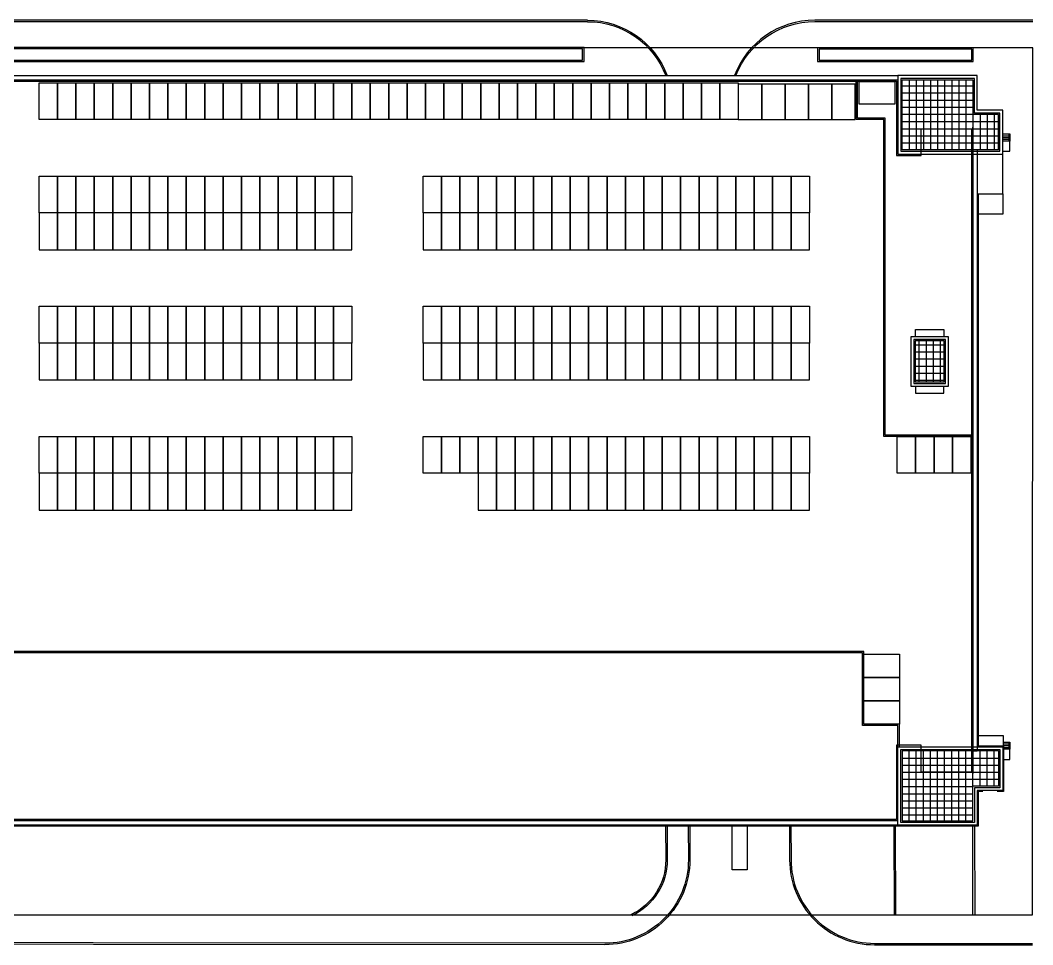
# Model space of a CAD drawing. Header units: millimetres. Extents: x 367092 to 767578, y 396038 to 811791.
# Drawn here: x 553387 to 562328, y 446178 to 454346 of the extents above; entities that cross this region are included whole.
import ezdxf

# ---------------------------------------------------------------- set-up
doc = ezdxf.new("R2010")
doc.units = ezdxf.units.MM
doc.header["$LTSCALE"] = 100
doc.header["$MEASUREMENT"] = 0
doc.layers.add('KEYPLAN', color=8, linetype='CONTINUOUS')
doc.layers.add('LED', color=7, linetype='CONTINUOUS')

# ---------------------------------------------------------------- blocks, each defined once
blk = doc.blocks.new('KEYPLAN')
at = {"layer": 'KEYPLAN', "ltscale": 0.1}
for points in [[(211122, 152813), (97976, 152813, 0.31169), (86717, 145049), (86717, 145047)], [(86928, 145047, -0.3099832), (97976, 152614), (211122, 152615)], [(211122, 152810), (211122, 152810, -0.313556), (222282, 145047)], [(211122, 152612, -0.311828), (222070, 145047, -0.311828)], [(273522, 152813), (242966, 152813, 0.31169), (231707, 145049), (231707, 145047)], [(231918, 145047, -0.3099832), (242966, 152614), (273522, 152615)], [(225434, 39814), (225457, 35082, -0.4142136), (213552, 23177), (70122, 23278)], [(225235, 39814), (225258, 35082, -0.4142136), (213552, 23376), (70122, 23476)], [(222061, 39814), (222084, 35082, -0.2882852), (217248, 27393, -0.2882852)], [(222260, 39814), (222282, 35082, -0.2882852), (217334, 27214, -0.2882852)], [(239422, 39814), (239445, 35080, 0.4142136), (251350, 23175), (273508, 23175)], [(239620, 39814), (239643, 35080, 0.4142136), (251350, 23374), (273508, 23374)]]:
    blk.add_lwpolyline(points, format="xyb", dxfattribs=at)
for points in [[(66643, 27393), (273508, 27393), (273522, 148966), (171446, 148956), (78972, 148999)], [(265139, 94452), (252639, 94452), (252639, 138896), (248770, 138896), (248770, 144452)], [(265139, 94650), (252838, 94650), (252838, 139095), (248969, 139095), (248969, 144452)], [(270199, 135870), (270199, 136862)], [(270248, 135870), (270248, 136862)], [(270248, 136614), (270298, 136614)], [(270248, 136366), (270298, 136366)], [(270298, 136862), (270298, 135870)], [(270248, 136118), (270298, 136118)], [(269306, 128480), (269306, 125603), (265859, 125603)], [(257079, 108440), (257079, 109432), (261047, 109432), (261047, 108440)], [(257029, 107299), (261097, 107299)], [(257624, 102091), (257624, 107845)], [(258616, 102091), (258616, 107845)], [(259609, 102091), (259609, 107845)], [(260601, 102091), (260601, 107845)], [(257029, 106307), (261097, 106307)], [(257029, 105315), (261097, 105315)], [(257029, 104323), (261097, 104323)], [(257029, 103331), (261097, 103331)], [(257029, 102339), (261097, 102339)], [(257079, 101495), (257079, 100503), (261047, 100503), (261047, 101495)], [(254822, 50950), (254822, 54104), (249862, 54104), (249862, 64293), (90635, 64293)], [(254623, 50950), (254623, 53906), (249663, 53906), (249663, 64095), (90635, 64095)], [(270199, 50603), (270199, 51595)], [(270248, 50603), (270248, 51595)], [(270248, 51347), (270298, 51347)], [(270248, 51099), (270298, 51099)], [(270298, 51595), (270298, 50603)], [(270248, 50851), (270298, 50851)], [(233470, 39814), (233492, 33691), (231409, 33691), (231386, 39814)], [(254055, 39814), (254078, 27393)], [(254254, 39814), (254276, 27393)], [(265067, 39814), (265090, 27393)], [(265365, 39814), (265387, 27393)]]:
    blk.add_lwpolyline(points, dxfattribs=at)
for points in [[(210625, 148997), (101498, 148997), (101498, 147013), (210625, 147013)], [(210427, 148799), (101697, 148799), (101697, 147211), (210427, 147211)], [(243363, 147013), (265189, 147013), (265189, 148965), (243363, 148965)], [(243562, 147211), (264990, 147211), (264990, 148766), (243562, 148766)], [(134237, 144055), (136816, 144055), (136816, 138896), (134237, 138896)], [(136816, 144055), (139395, 144055), (139395, 138896), (136816, 138896)], [(139395, 144055), (141975, 144055), (141975, 138896), (139395, 138896)], [(141975, 144055), (144554, 144055), (144554, 138896), (141975, 138896)], [(144554, 144055), (147133, 144055), (147133, 138896), (144554, 138896)], [(147133, 144055), (149713, 144055), (149713, 138896), (147133, 138896)], [(149713, 144055), (152292, 144055), (152292, 138896), (149713, 138896)], [(152292, 144055), (154871, 144055), (154871, 138896), (152292, 138896)], [(154871, 144055), (157451, 144055), (157451, 138896), (154871, 138896)], [(157451, 144055), (160030, 144055), (160030, 138896), (157451, 138896)], [(160030, 144055), (162610, 144055), (162610, 138896), (160030, 138896)], [(162610, 144055), (165189, 144055), (165189, 138896), (162610, 138896)], [(165189, 144055), (167768, 144055), (167768, 138896), (165189, 138896)], [(167768, 144055), (170348, 144055), (170348, 138896), (167768, 138896)], [(170348, 144055), (172927, 144055), (172927, 138896), (170348, 138896)], [(172927, 144055), (175506, 144055), (175506, 138896), (172927, 138896)], [(175506, 144055), (178086, 144055), (178086, 138896), (175506, 138896)], [(178086, 144055), (180665, 144055), (180665, 138896), (178086, 138896)], [(180665, 144055), (183244, 144055), (183244, 138896), (180665, 138896)], [(183244, 144055), (185824, 144055), (185824, 138896), (183244, 138896)], [(185824, 144055), (188403, 144055), (188403, 138896), (185824, 138896)], [(188403, 144055), (190983, 144055), (190983, 138896), (188403, 138896)], [(190983, 144055), (193562, 144055), (193562, 138896), (190983, 138896)], [(193562, 144055), (196141, 144055), (196141, 138896), (193562, 138896)], [(196141, 144055), (198721, 144055), (198721, 138896), (196141, 138896)], [(198721, 144055), (201300, 144055), (201300, 138896), (198721, 138896)], [(201300, 144055), (203879, 144055), (203879, 138896), (201300, 138896)], [(203879, 144055), (206459, 144055), (206459, 138896), (203879, 138896)], [(206459, 144055), (209038, 144055), (209038, 138896), (206459, 138896)], [(209038, 144055), (211617, 144055), (211617, 138896), (209038, 138896)], [(211617, 144055), (214197, 144055), (214197, 138896), (211617, 138896)], [(214197, 144055), (216776, 144055), (216776, 138896), (214197, 138896)], [(216776, 144055), (219356, 144055), (219356, 138896), (216776, 138896)], [(219356, 144055), (221935, 144055), (221935, 138896), (219356, 138896)], [(221935, 144055), (224514, 144055), (224514, 138896), (221935, 138896)], [(224514, 144055), (227094, 144055), (227094, 138896), (224514, 138896)], [(227094, 144055), (229673, 144055), (229673, 138896), (227094, 138896)], [(229673, 144055), (232252, 144055), (232252, 138896), (229673, 138896)], [(232252, 138896), (235526, 138896), (235526, 143856), (232252, 143856)], [(235526, 138896), (238800, 138896), (238800, 143856), (235526, 143856)], [(238800, 138896), (242074, 138896), (242074, 143856), (238800, 143856)], [(242074, 138896), (245348, 138896), (245348, 143856), (242074, 143856)], [(245348, 138896), (248621, 138896), (248621, 143856), (245348, 143856)], [(254227, 141079), (254227, 144154), (249167, 144154), (249167, 141079)], [(134237, 130960), (136816, 130960), (136816, 125801), (134237, 125801)], [(136816, 130960), (139395, 130960), (139395, 125801), (136816, 125801)], [(139395, 130960), (141975, 130960), (141975, 125801), (139395, 125801)], [(141975, 130960), (144554, 130960), (144554, 125801), (141975, 125801)], [(144554, 130960), (147133, 130960), (147133, 125801), (144554, 125801)], [(147133, 130960), (149713, 130960), (149713, 125801), (147133, 125801)], [(149713, 130960), (152292, 130960), (152292, 125801), (149713, 125801)], [(152292, 130960), (154871, 130960), (154871, 125801), (152292, 125801)], [(154871, 130960), (157451, 130960), (157451, 125801), (154871, 125801)], [(157451, 130960), (160030, 130960), (160030, 125801), (157451, 125801)], [(160030, 130960), (162610, 130960), (162610, 125801), (160030, 125801)], [(162610, 130960), (165189, 130960), (165189, 125801), (162610, 125801)], [(165189, 130960), (167768, 130960), (167768, 125801), (165189, 125801)], [(167768, 130960), (170348, 130960), (170348, 125801), (167768, 125801)], [(170348, 130960), (172927, 130960), (172927, 125801), (170348, 125801)], [(172927, 130960), (175506, 130960), (175506, 125801), (172927, 125801)], [(175506, 130960), (178086, 130960), (178086, 125801), (175506, 125801)], [(188056, 130960), (190635, 130960), (190635, 125801), (188056, 125801)], [(190635, 130960), (193215, 130960), (193215, 125801), (190635, 125801)], [(193215, 130960), (195794, 130960), (195794, 125801), (193215, 125801)], [(195794, 130960), (198373, 130960), (198373, 125801), (195794, 125801)], [(198373, 130960), (200953, 130960), (200953, 125801), (198373, 125801)], [(200953, 130960), (203532, 130960), (203532, 125801), (200953, 125801)], [(203532, 130960), (206112, 130960), (206112, 125801), (203532, 125801)], [(206112, 130960), (208691, 130960), (208691, 125801), (206112, 125801)], [(208691, 130960), (211270, 130960), (211270, 125801), (208691, 125801)], [(211270, 130960), (213850, 130960), (213850, 125801), (211270, 125801)], [(213850, 130960), (216429, 130960), (216429, 125801), (213850, 125801)], [(216429, 130960), (219008, 130960), (219008, 125801), (216429, 125801)], [(219008, 130960), (221588, 130960), (221588, 125801), (219008, 125801)], [(221588, 130960), (224167, 130960), (224167, 125801), (221588, 125801)], [(224167, 130960), (226746, 130960), (226746, 125801), (224167, 125801)], [(226746, 130960), (229326, 130960), (229326, 125801), (226746, 125801)], [(229326, 130960), (231905, 130960), (231905, 125801), (229326, 125801)], [(231905, 130960), (234485, 130960), (234485, 125801), (231905, 125801)], [(234485, 130960), (237064, 130960), (237064, 125801), (234485, 125801)], [(237064, 130960), (239643, 130960), (239643, 125801), (237064, 125801)], [(239643, 130960), (242223, 130960), (242223, 125801), (239643, 125801)], [(134237, 120642), (136816, 120642), (136816, 125801), (134237, 125801)], [(136816, 120642), (139395, 120642), (139395, 125801), (136816, 125801)], [(139395, 120642), (141975, 120642), (141975, 125801), (139395, 125801)], [(141975, 120642), (144554, 120642), (144554, 125801), (141975, 125801)], [(144554, 120642), (147133, 120642), (147133, 125801), (144554, 125801)], [(147133, 120642), (149713, 120642), (149713, 125801), (147133, 125801)], [(149713, 120642), (152292, 120642), (152292, 125801), (149713, 125801)], [(152292, 120642), (154871, 120642), (154871, 125801), (152292, 125801)], [(154871, 120642), (157451, 120642), (157451, 125801), (154871, 125801)], [(157451, 120642), (160030, 120642), (160030, 125801), (157451, 125801)], [(160030, 120642), (162610, 120642), (162610, 125801), (160030, 125801)], [(162610, 120642), (165189, 120642), (165189, 125801), (162610, 125801)], [(165189, 120642), (167768, 120642), (167768, 125801), (165189, 125801)], [(167768, 120642), (170348, 120642), (170348, 125801), (167768, 125801)], [(170348, 120642), (172927, 120642), (172927, 125801), (170348, 125801)], [(172927, 120642), (175506, 120642), (175506, 125801), (172927, 125801)], [(175506, 120642), (178086, 120642), (178086, 125801), (175506, 125801)], [(188056, 120642), (190635, 120642), (190635, 125801), (188056, 125801)], [(190635, 120642), (193215, 120642), (193215, 125801), (190635, 125801)], [(193215, 120642), (195794, 120642), (195794, 125801), (193215, 125801)], [(195794, 120642), (198373, 120642), (198373, 125801), (195794, 125801)], [(198373, 120642), (200953, 120642), (200953, 125801), (198373, 125801)], [(200953, 120642), (203532, 120642), (203532, 125801), (200953, 125801)], [(203532, 120642), (206112, 120642), (206112, 125801), (203532, 125801)], [(206112, 120642), (208691, 120642), (208691, 125801), (206112, 125801)], [(208691, 120642), (211270, 120642), (211270, 125801), (208691, 125801)], [(211270, 120642), (213850, 120642), (213850, 125801), (211270, 125801)], [(213850, 120642), (216429, 120642), (216429, 125801), (213850, 125801)], [(216429, 120642), (219008, 120642), (219008, 125801), (216429, 125801)], [(219008, 120642), (221588, 120642), (221588, 125801), (219008, 125801)], [(221588, 120642), (224167, 120642), (224167, 125801), (221588, 125801)], [(224167, 120642), (226746, 120642), (226746, 125801), (224167, 125801)], [(226746, 120642), (229326, 120642), (229326, 125801), (226746, 125801)], [(229326, 120642), (231905, 120642), (231905, 125801), (229326, 125801)], [(231905, 120642), (234485, 120642), (234485, 125801), (231905, 125801)], [(234485, 120642), (237064, 120642), (237064, 125801), (234485, 125801)], [(237064, 120642), (239643, 120642), (239643, 125801), (237064, 125801)], [(239643, 120642), (242223, 120642), (242223, 125801), (239643, 125801)], [(134237, 112706), (136816, 112706), (136816, 107547), (134237, 107547)], [(136816, 112706), (139395, 112706), (139395, 107547), (136816, 107547)], [(139395, 112706), (141975, 112706), (141975, 107547), (139395, 107547)], [(141975, 112706), (144554, 112706), (144554, 107547), (141975, 107547)], [(144554, 112706), (147133, 112706), (147133, 107547), (144554, 107547)], [(147133, 112706), (149713, 112706), (149713, 107547), (147133, 107547)], [(149713, 112706), (152292, 112706), (152292, 107547), (149713, 107547)], [(152292, 112706), (154871, 112706), (154871, 107547), (152292, 107547)], [(154871, 112706), (157451, 112706), (157451, 107547), (154871, 107547)], [(157451, 112706), (160030, 112706), (160030, 107547), (157451, 107547)], [(160030, 112706), (162610, 112706), (162610, 107547), (160030, 107547)], [(162610, 112706), (165189, 112706), (165189, 107547), (162610, 107547)], [(165189, 112706), (167768, 112706), (167768, 107547), (165189, 107547)], [(167768, 112706), (170348, 112706), (170348, 107547), (167768, 107547)], [(170348, 112706), (172927, 112706), (172927, 107547), (170348, 107547)], [(172927, 112706), (175506, 112706), (175506, 107547), (172927, 107547)], [(175506, 112706), (178086, 112706), (178086, 107547), (175506, 107547)], [(188056, 112706), (190635, 112706), (190635, 107547), (188056, 107547)], [(190635, 112706), (193215, 112706), (193215, 107547), (190635, 107547)], [(193215, 112706), (195794, 112706), (195794, 107547), (193215, 107547)], [(195794, 112706), (198373, 112706), (198373, 107547), (195794, 107547)], [(198373, 112706), (200953, 112706), (200953, 107547), (198373, 107547)], [(200953, 112706), (203532, 112706), (203532, 107547), (200953, 107547)], [(203532, 112706), (206112, 112706), (206112, 107547), (203532, 107547)], [(206112, 112706), (208691, 112706), (208691, 107547), (206112, 107547)], [(208691, 112706), (211270, 112706), (211270, 107547), (208691, 107547)], [(211270, 112706), (213850, 112706), (213850, 107547), (211270, 107547)], [(213850, 112706), (216429, 112706), (216429, 107547), (213850, 107547)], [(216429, 112706), (219008, 112706), (219008, 107547), (216429, 107547)], [(219008, 112706), (221588, 112706), (221588, 107547), (219008, 107547)], [(221588, 112706), (224167, 112706), (224167, 107547), (221588, 107547)], [(224167, 112706), (226746, 112706), (226746, 107547), (224167, 107547)], [(226746, 112706), (229326, 112706), (229326, 107547), (226746, 107547)], [(229326, 112706), (231905, 112706), (231905, 107547), (229326, 107547)], [(231905, 112706), (234485, 112706), (234485, 107547), (231905, 107547)], [(234485, 112706), (237064, 112706), (237064, 107547), (234485, 107547)], [(237064, 112706), (239643, 112706), (239643, 107547), (237064, 107547)], [(239643, 112706), (242223, 112706), (242223, 107547), (239643, 107547)], [(256434, 101495), (261692, 101495), (261692, 108440), (256434, 108440)], [(256831, 101892), (261295, 101892), (261295, 108043), (256831, 108043)], [(134237, 102388), (136816, 102388), (136816, 107547), (134237, 107547)], [(136816, 102388), (139395, 102388), (139395, 107547), (136816, 107547)], [(139395, 102388), (141975, 102388), (141975, 107547), (139395, 107547)], [(141975, 102388), (144554, 102388), (144554, 107547), (141975, 107547)], [(144554, 102388), (147133, 102388), (147133, 107547), (144554, 107547)], [(147133, 102388), (149713, 102388), (149713, 107547), (147133, 107547)], [(149713, 102388), (152292, 102388), (152292, 107547), (149713, 107547)], [(152292, 102388), (154871, 102388), (154871, 107547), (152292, 107547)], [(154871, 102388), (157451, 102388), (157451, 107547), (154871, 107547)], [(157451, 102388), (160030, 102388), (160030, 107547), (157451, 107547)], [(160030, 102388), (162610, 102388), (162610, 107547), (160030, 107547)], [(162610, 102388), (165189, 102388), (165189, 107547), (162610, 107547)], [(165189, 102388), (167768, 102388), (167768, 107547), (165189, 107547)], [(167768, 102388), (170348, 102388), (170348, 107547), (167768, 107547)], [(170348, 102388), (172927, 102388), (172927, 107547), (170348, 107547)], [(172927, 102388), (175506, 102388), (175506, 107547), (172927, 107547)], [(175506, 102388), (178086, 102388), (178086, 107547), (175506, 107547)], [(188056, 102388), (190635, 102388), (190635, 107547), (188056, 107547)], [(190635, 102388), (193215, 102388), (193215, 107547), (190635, 107547)], [(193215, 102388), (195794, 102388), (195794, 107547), (193215, 107547)], [(195794, 102388), (198373, 102388), (198373, 107547), (195794, 107547)], [(198373, 102388), (200953, 102388), (200953, 107547), (198373, 107547)], [(200953, 102388), (203532, 102388), (203532, 107547), (200953, 107547)], [(203532, 102388), (206112, 102388), (206112, 107547), (203532, 107547)], [(206112, 102388), (208691, 102388), (208691, 107547), (206112, 107547)], [(208691, 102388), (211270, 102388), (211270, 107547), (208691, 107547)], [(211270, 102388), (213850, 102388), (213850, 107547), (211270, 107547)], [(213850, 102388), (216429, 102388), (216429, 107547), (213850, 107547)], [(216429, 102388), (219008, 102388), (219008, 107547), (216429, 107547)], [(219008, 102388), (221588, 102388), (221588, 107547), (219008, 107547)], [(221588, 102388), (224167, 102388), (224167, 107547), (221588, 107547)], [(224167, 102388), (226746, 102388), (226746, 107547), (224167, 107547)], [(226746, 102388), (229326, 102388), (229326, 107547), (226746, 107547)], [(229326, 102388), (231905, 102388), (231905, 107547), (229326, 107547)], [(231905, 102388), (234485, 102388), (234485, 107547), (231905, 107547)], [(234485, 102388), (237064, 102388), (237064, 107547), (234485, 107547)], [(237064, 102388), (239643, 102388), (239643, 107547), (237064, 107547)], [(239643, 102388), (242223, 102388), (242223, 107547), (239643, 107547)], [(257029, 102091), (261097, 102091), (261097, 107845), (257029, 107845)], [(134237, 94452), (136816, 94452), (136816, 89293), (134237, 89293)], [(136816, 94452), (139395, 94452), (139395, 89293), (136816, 89293)], [(139395, 94452), (141975, 94452), (141975, 89293), (139395, 89293)], [(141975, 94452), (144554, 94452), (144554, 89293), (141975, 89293)], [(144554, 94452), (147133, 94452), (147133, 89293), (144554, 89293)], [(147133, 94452), (149713, 94452), (149713, 89293), (147133, 89293)], [(149713, 94452), (152292, 94452), (152292, 89293), (149713, 89293)], [(152292, 94452), (154871, 94452), (154871, 89293), (152292, 89293)], [(154871, 94452), (157451, 94452), (157451, 89293), (154871, 89293)], [(157451, 94452), (160030, 94452), (160030, 89293), (157451, 89293)], [(160030, 94452), (162610, 94452), (162610, 89293), (160030, 89293)], [(162610, 94452), (165189, 94452), (165189, 89293), (162610, 89293)], [(165189, 94452), (167768, 94452), (167768, 89293), (165189, 89293)], [(167768, 94452), (170348, 94452), (170348, 89293), (167768, 89293)], [(170348, 94452), (172927, 94452), (172927, 89293), (170348, 89293)], [(172927, 94452), (175506, 94452), (175506, 89293), (172927, 89293)], [(175506, 94452), (178086, 94452), (178086, 89293), (175506, 89293)], [(188056, 94452), (190635, 94452), (190635, 89293), (188056, 89293)], [(190635, 94452), (193215, 94452), (193215, 89293), (190635, 89293)], [(193215, 94452), (195794, 94452), (195794, 89293), (193215, 89293)], [(195794, 94452), (198373, 94452), (198373, 89293), (195794, 89293)], [(198373, 94452), (200953, 94452), (200953, 89293), (198373, 89293)], [(200953, 94452), (203532, 94452), (203532, 89293), (200953, 89293)], [(203532, 94452), (206112, 94452), (206112, 89293), (203532, 89293)], [(206112, 94452), (208691, 94452), (208691, 89293), (206112, 89293)], [(208691, 94452), (211270, 94452), (211270, 89293), (208691, 89293)], [(211270, 94452), (213850, 94452), (213850, 89293), (211270, 89293)], [(213850, 94452), (216429, 94452), (216429, 89293), (213850, 89293)], [(216429, 94452), (219008, 94452), (219008, 89293), (216429, 89293)], [(219008, 94452), (221588, 94452), (221588, 89293), (219008, 89293)], [(221588, 94452), (224167, 94452), (224167, 89293), (221588, 89293)], [(224167, 94452), (226746, 94452), (226746, 89293), (224167, 89293)], [(226746, 94452), (229326, 94452), (229326, 89293), (226746, 89293)], [(229326, 94452), (231905, 94452), (231905, 89293), (229326, 89293)], [(231905, 94452), (234485, 94452), (234485, 89293), (231905, 89293)], [(234485, 94452), (237064, 94452), (237064, 89293), (234485, 89293)], [(237064, 94452), (239643, 94452), (239643, 89293), (237064, 89293)], [(239643, 94452), (242223, 94452), (242223, 89293), (239643, 89293)], [(254524, 94452), (257104, 94452), (257104, 89293), (254524, 89293)], [(257104, 94452), (259683, 94452), (259683, 89293), (257104, 89293)], [(259683, 94452), (262262, 94452), (262262, 89293), (259683, 89293)], [(262262, 94452), (264842, 94452), (264842, 89293), (262262, 89293)], [(134237, 84134), (136816, 84134), (136816, 89293), (134237, 89293)], [(136816, 84134), (139395, 84134), (139395, 89293), (136816, 89293)], [(139395, 84134), (141975, 84134), (141975, 89293), (139395, 89293)], [(141975, 84134), (144554, 84134), (144554, 89293), (141975, 89293)], [(144554, 84134), (147133, 84134), (147133, 89293), (144554, 89293)], [(147133, 84134), (149713, 84134), (149713, 89293), (147133, 89293)], [(149713, 84134), (152292, 84134), (152292, 89293), (149713, 89293)], [(152292, 84134), (154871, 84134), (154871, 89293), (152292, 89293)], [(154871, 84134), (157451, 84134), (157451, 89293), (154871, 89293)], [(157451, 84134), (160030, 84134), (160030, 89293), (157451, 89293)], [(160030, 84134), (162610, 84134), (162610, 89293), (160030, 89293)], [(162610, 84134), (165189, 84134), (165189, 89293), (162610, 89293)], [(165189, 84134), (167768, 84134), (167768, 89293), (165189, 89293)], [(167768, 84134), (170348, 84134), (170348, 89293), (167768, 89293)], [(170348, 84134), (172927, 84134), (172927, 89293), (170348, 89293)], [(172927, 84134), (175506, 84134), (175506, 89293), (172927, 89293)], [(175506, 84134), (178086, 84134), (178086, 89293), (175506, 89293)], [(195794, 84134), (198373, 84134), (198373, 89293), (195794, 89293)], [(198373, 84134), (200953, 84134), (200953, 89293), (198373, 89293)], [(200953, 84134), (203532, 84134), (203532, 89293), (200953, 89293)], [(203532, 84134), (206112, 84134), (206112, 89293), (203532, 89293)], [(206112, 84134), (208691, 84134), (208691, 89293), (206112, 89293)], [(208691, 84134), (211270, 84134), (211270, 89293), (208691, 89293)], [(211270, 84134), (213850, 84134), (213850, 89293), (211270, 89293)], [(213850, 84134), (216429, 84134), (216429, 89293), (213850, 89293)], [(216429, 84134), (219008, 84134), (219008, 89293), (216429, 89293)], [(219008, 84134), (221588, 84134), (221588, 89293), (219008, 89293)], [(221588, 84134), (224167, 84134), (224167, 89293), (221588, 89293)], [(224167, 84134), (226746, 84134), (226746, 89293), (224167, 89293)], [(226746, 84134), (229326, 84134), (229326, 89293), (226746, 89293)], [(229326, 84134), (231905, 84134), (231905, 89293), (229326, 89293)], [(231905, 84134), (234485, 84134), (234485, 89293), (231905, 89293)], [(234485, 84134), (237064, 84134), (237064, 89293), (234485, 89293)], [(237064, 84134), (239643, 84134), (239643, 89293), (237064, 89293)], [(239643, 84134), (242223, 84134), (242223, 89293), (239643, 89293)], [(254822, 60652), (249862, 60652), (249862, 63926), (254822, 63926)], [(254822, 57378), (249862, 57378), (249862, 60652), (254822, 60652)], [(254822, 54104), (249862, 54104), (249862, 57378), (254822, 57378)]]:
    blk.add_lwpolyline(points, close=True, dxfattribs=at)
at = {"ltscale": 0.1}
for points in [[(269306, 134035), (269306, 140186), (265735, 140186), (265735, 145047), (254623, 145047), (254623, 134035)], [(269306, 50950), (269306, 44799), (265735, 44799), (265735, 39938), (254623, 39938), (254623, 50950)]]:
    blk.add_wipeout(points, dxfattribs=at).dxf.layer = 'KEYPLAN'
at = {"layer": 'KEYPLAN', "ltscale": 0.1}
for p, q in [((255219, 144452), (265139, 144452)), ((255219, 134630), (255219, 144452)), ((265139, 144452), (265139, 139591)), ((268711, 139591), (265139, 139591)), ((268711, 134630), (268711, 139591)), ((268711, 134630), (255219, 134630)), ((268711, 50355), (255219, 50355)), ((255219, 50355), (255219, 40533)), ((268711, 50355), (268711, 45394)), ((268711, 45394), (265139, 45394)), ((265139, 40533), (265139, 45394)), ((255219, 40533), (265139, 40533))]:
    blk.add_line(p, q, dxfattribs=at)
for points in [[(90040, 144452), (90040, 145047), (254623, 145047)], [(90040, 144452), (254623, 144452)], [(90040, 144253), (254425, 144253), (254425, 133837), (257897, 133837), (257897, 137606), (264941, 137606), (264941, 47378), (257897, 47378), (257897, 51148), (254425, 51148), (254425, 40731), (90834, 40731), (90834, 128678)], [(255219, 143608), (265139, 143608)], [(256211, 144452), (256211, 134630)], [(257203, 144452), (257203, 134630)], [(258195, 144452), (258195, 134630)], [(259187, 144452), (259187, 134630)], [(260179, 144452), (260179, 134630)], [(261171, 144452), (261171, 134630)], [(262163, 144452), (262163, 134630)], [(263155, 144452), (263155, 134630)], [(264147, 144452), (264147, 134630)], [(255219, 142616), (265139, 142616)], [(255219, 141624), (265139, 141624)], [(255219, 140632), (265139, 140632)], [(255219, 139640), (265139, 139640)], [(265139, 139591), (265139, 134630)], [(266131, 139591), (266131, 134630)], [(267123, 139591), (267123, 134630)], [(268115, 139591), (268115, 134630)], [(255219, 138599), (268711, 138599)], [(265139, 134630), (265139, 137805)], [(255219, 137606), (268711, 137606)], [(255219, 136614), (268711, 136614)], [(269306, 136862), (270298, 136862)], [(269306, 136614), (270199, 136614)], [(269306, 136366), (270199, 136366)], [(255219, 135622), (268711, 135622)], [(269306, 136118), (270199, 136118)], [(269306, 134432), (270298, 134432), (270298, 135870), (269306, 135870)], [(265735, 134630), (265139, 134630), (265139, 50355), (265735, 50355)], [(265735, 134630), (265735, 50355)], [(265735, 128480), (269306, 128480), (269306, 134035)], [(254623, 40533), (90635, 40533), (90635, 128876), (90040, 128876)], [(254623, 39938), (90040, 39938), (90040, 128876)], [(265859, 128480), (265859, 51074), (269430, 51074), (269430, 44675), (268512, 44675)], [(266528, 44675), (265859, 44675), (265859, 39814), (89916, 39814), (89916, 127438)], [(269430, 51074), (269430, 52463), (265859, 52463)], [(269430, 51595), (270298, 51595)], [(269430, 51347), (270199, 51347)], [(269430, 51099), (270199, 51099)], [(256211, 40533), (256211, 50355)], [(257203, 40533), (257203, 50355)], [(258195, 40533), (258195, 50355)], [(259187, 40533), (259187, 50355)], [(260179, 40533), (260179, 50355)], [(261171, 40533), (261171, 50355)], [(262163, 40533), (262163, 50355)], [(263155, 40533), (263155, 50355)], [(264147, 40533), (264147, 50355)], [(265139, 45394), (265139, 50355)], [(265139, 50355), (265139, 47180)], [(266131, 45394), (266131, 50355)], [(267123, 45394), (267123, 50355)], [(268115, 45394), (268115, 50355)], [(269430, 50851), (270199, 50851)], [(269430, 49164), (270298, 49164), (270298, 50603), (269430, 50603)], [(255219, 49362), (268711, 49362)], [(255219, 48370), (268711, 48370)], [(255219, 47378), (268711, 47378)], [(255219, 46386), (268711, 46386)], [(255219, 45345), (265139, 45345)], [(255219, 44353), (265139, 44353)], [(255219, 43360), (265139, 43360)], [(255219, 42368), (265139, 42368)], [(255219, 41376), (265139, 41376)]]:
    blk.add_lwpolyline(points, dxfattribs=at)
for points in [[(269306, 134035), (269306, 140186), (265735, 140186), (265735, 145047), (254623, 145047), (254623, 134035)], [(268909, 134432), (268909, 139789), (265338, 139789), (265338, 144650), (255020, 144650), (255020, 134432)], [(269306, 50950), (269306, 44799), (265735, 44799), (265735, 39938), (254623, 39938), (254623, 50950)], [(268909, 50553), (268909, 45196), (265338, 45196), (265338, 40335), (255020, 40335), (255020, 50553)]]:
    blk.add_lwpolyline(points, close=True, dxfattribs=at)

msp = doc.modelspace()

# ---------------------------------------------------------------- block references
at = {"layer": 'LED', "xscale": 0.063, "yscale": 0.063, "zscale": 0.063}
msp.add_blockref('KEYPLAN', (545096.2, 444718.4), dxfattribs=at)

doc.saveas('drawing.dxf')
